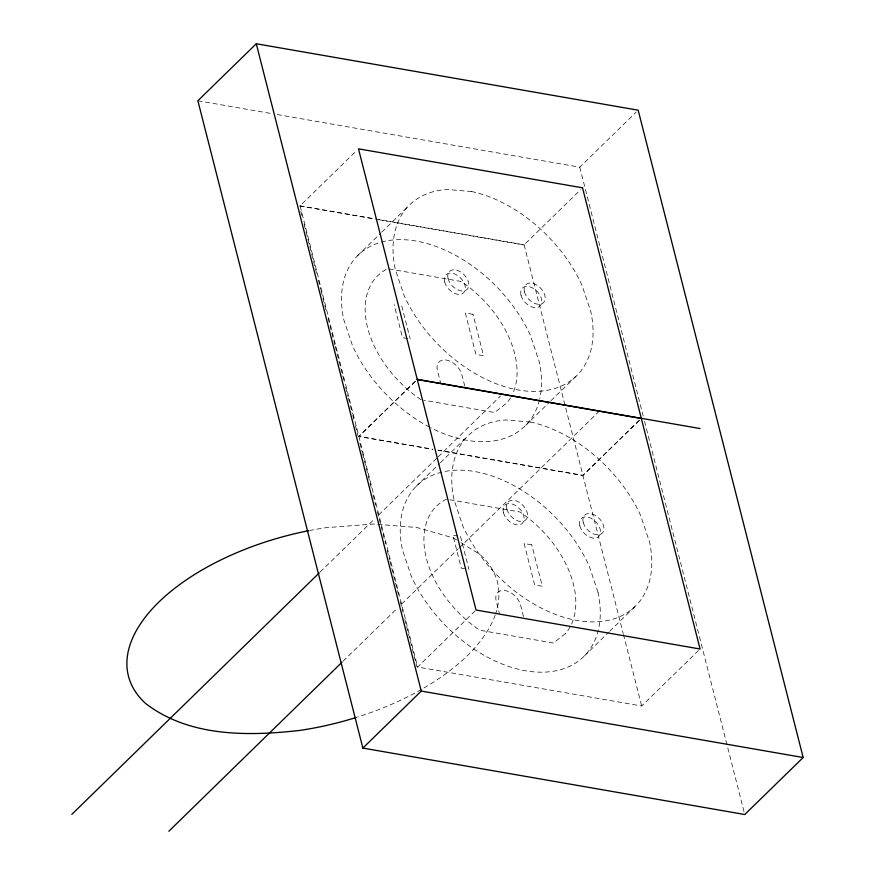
<?xml version="1.0" encoding="UTF-8"?>
<svg xmlns="http://www.w3.org/2000/svg" width="875" height="875" viewBox="0 0 875 875"><rect width="100%" height="100%" fill="white"/><g stroke="black" fill="none" stroke-linecap="round" stroke-linejoin="round"><path stroke-width="0.66" stroke-dasharray="4.38 3.28" d="M475.07 610.98L417.637 667.023L300.081 205.833L356.541 150.741M357.361 255.916L380.702 233.144M381.675 232.192L408.898 205.625M277.211 114.548L579.764 167.191L636.223 112.088M375.211 218.903L524.125 244.814L580.584 189.722M415.286 381.238L358.837 436.33L432.622 449.17M415.341 381.434L358.881 436.527L432.677 449.367M320.206 571.977L374.828 518.667M378.722 514.872L437.161 457.833M438.134 456.892L500.467 396.058M416.117 486.413L439.447 463.641M440.42 462.689L467.644 436.122M525.645 425.436L549.948 401.712M550.922 400.761L577.183 375.145M343.033 661.237L397.731 607.862M401.636 604.056L458.27 548.778M459.255 547.827L598.445 411.983M639.33 420.208L582.881 475.311L437.981 450.1M639.384 420.416L582.925 475.508L438.036 450.308M584.402 655.922L608.705 632.209M609.678 631.258L635.928 605.631M404.764 619.216L416.927 666.903L641.681 706.005L700.088 649.009M510.486 397.939A90.705 58.57 45.7 0 1 506.702 403.145L494.55 412.519L423.741 400.203M565.458 633.642L553.306 643.016L479.828 630.23A90.705 58.57 45.7 0 1 446.425 499.188L519.903 511.973A90.705 58.57 45.7 0 1 565.458 633.642L565.731 633.686M197.87 100.745L271.83 113.619M300.081 205.833L373.866 218.673M299.425 205.909L373.439 218.794M378.82 219.723L524.18 245.011M389.003 268.92L461.147 281.477A90.705 58.57 45.7 0 1 512.925 393.247M407.63 338.537L402.533 337.652L394.111 304.62M457.964 536.003L452.867 535.117L461.289 568.148L466.375 569.034M456.597 539.941L453.327 537.917L416.959 527.505L373.494 524.027L325.916 527.702A190.378 96.906 -14.3 0 0 310.177 530.392M460.972 542.653L480.123 554.531A190.378 96.906 -14.3 0 1 495.633 613.736M579.764 167.191L643.202 416.062M644.547 421.356L744.767 814.516M524.125 244.814L623.197 633.5M623.448 634.473L641.681 706.005M464.756 386.094L461.88 374.784A15.083 9.745 45.7 0 0 446.447 360.073A15.083 9.745 45.7 0 0 437.434 370.53L440.639 383.108M523.512 616.591L520.625 605.281A15.083 9.745 45.7 0 0 505.203 590.57A15.083 9.745 45.7 0 0 496.191 601.027L499.395 613.605M401.756 305.944L410.178 338.975M460.502 536.441L468.923 569.472M300.77 211.214L302.455 217.831M304.15 224.459L316.641 273.47M318.325 280.098L320.688 289.363M321.027 290.697L326.43 311.883M328.125 318.511L334.873 345.002M335.213 346.325L343.995 380.767M345.68 387.395L348.042 396.67M348.381 397.994L352.428 413.886M352.767 415.209L353.784 419.191M355.469 425.808L358.17 436.406M359.866 443.034L362.228 452.309M362.567 453.633L371.339 488.075M373.034 494.692L375.725 505.291M377.42 511.919L385.525 543.703M387.209 550.331L389.572 559.606M389.911 560.93L398.694 595.372M400.378 601.989L403.08 612.588M495.195 614.983A190.378 96.906 -14.3 0 1 422.658 688.745M421.498 689.413A190.378 96.906 -14.3 0 1 357.58 717.03M539.503 399.853A119.438 77.12 45.7 0 1 430.839 427.798M429.647 427.175A119.438 77.12 45.7 0 1 352.592 345.909L343.766 319.616A119.438 77.12 45.7 0 1 380.1 242.463M381.325 242.113A119.438 77.12 45.7 0 1 530.414 335.431L539.241 361.725A119.438 77.12 45.7 0 1 539.798 398.584M421.072 399.733A90.705 58.57 45.7 0 1 387.669 268.691M471.778 191.57L447.212 189.481A119.438 77.12 45.7 0 0 395.292 269.325L404.13 295.619A119.438 77.12 45.7 0 0 526.87 391.103A119.438 77.12 45.7 0 0 590.778 311.434L581.941 285.141A119.438 77.12 45.7 0 0 471.778 191.57M530.534 422.067L505.958 419.978A119.438 77.12 45.7 0 0 454.048 499.822L462.886 526.116A119.438 77.12 45.7 0 0 585.616 621.589A119.438 77.12 45.7 0 0 649.523 541.931L640.697 515.638A119.438 77.12 45.7 0 0 530.534 422.067M472.992 314.333L465.347 313.009L475.913 354.43L483.547 355.753L472.992 314.333M531.738 544.83L524.103 543.495L534.658 584.916L542.303 586.25L531.738 544.83M597.997 592.222L589.159 565.928A119.438 77.12 45.7 0 0 466.43 470.455A119.438 77.12 45.7 0 0 402.522 550.112L411.348 576.406A119.438 77.12 45.7 0 0 534.089 671.88A119.438 77.12 45.7 0 0 597.997 592.222M579.797 525.755A12.567 8.116 45.7 0 0 597.384 537.491A12.567 8.116 45.7 0 0 592.758 519.323A12.567 8.116 45.7 0 0 579.797 525.755M583.231 522.397A12.567 8.116 45.7 0 0 600.819 534.133A12.567 8.116 45.7 0 0 596.192 515.977A12.567 8.116 45.7 0 0 583.231 522.397M503.42 512.466A12.567 8.116 45.7 0 0 521.008 524.202A12.567 8.116 45.7 0 0 516.381 506.034A12.567 8.116 45.7 0 0 503.42 512.466M506.855 509.108A12.567 8.116 45.7 0 0 524.442 520.844A12.567 8.116 45.7 0 0 519.816 502.688A12.567 8.116 45.7 0 0 506.855 509.108M521.041 295.258A12.567 8.116 45.7 0 0 538.628 306.994A12.567 8.116 45.7 0 0 534.002 288.827A12.567 8.116 45.7 0 0 521.041 295.258M524.475 291.9A12.567 8.116 45.7 0 0 542.062 303.636A12.567 8.116 45.7 0 0 537.436 285.48A12.567 8.116 45.7 0 0 524.475 291.9M444.664 281.969A12.567 8.116 45.7 0 0 462.252 293.705A12.567 8.116 45.7 0 0 457.625 275.537A12.567 8.116 45.7 0 0 444.664 281.969M448.098 278.611A12.567 8.116 45.7 0 0 465.686 290.347A12.567 8.116 45.7 0 0 461.059 272.191A12.567 8.116 45.7 0 0 448.098 278.611"/><path stroke-width="1.31" d="M256.277 43.75L197.87 100.745L362.873 748.081L744.767 814.516L803.173 757.52L638.17 110.195L256.277 43.75L421.269 691.075L362.873 748.081M71.827 814.373L319.233 572.928M168.831 831.25L342.059 662.189M417.233 379.334L700.066 428.542M417.287 379.531L641.331 418.512M421.269 691.075L803.173 757.52M356.267 717.445A190.378 96.906 -14.3 0 1 299.917 730.395C247.822 736.334 189.339 737.023 145.709 703.566A190.378 96.906 -14.3 0 1 308.853 530.644M582.531 187.819L358.488 148.838L476.044 610.028L700.088 649.009L582.531 187.819"/></g></svg>
